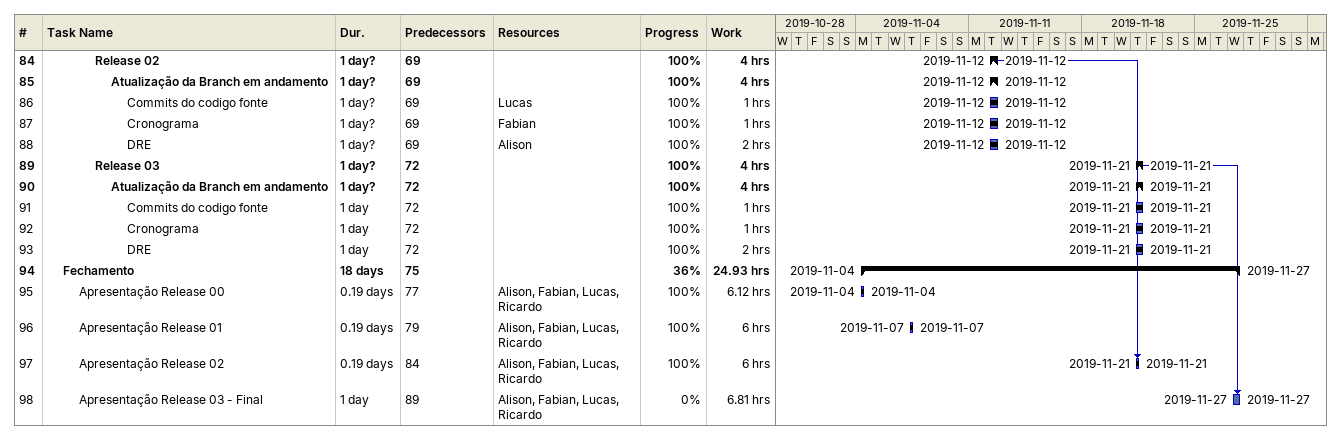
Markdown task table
| ID | Level | Task | Duration | Start | Finish | Predecessors | Resources | % complete | Work (h) |
|---|---|---|---|---|---|---|---|---|---|
| 84 | 4 | **Release 02** | 1d? | 2019-11-12 | 2019-11-12 | 69 |  | 100 | 4 |
| 85 | 5 | **Atualização da Branch em andamento** | 1d? | 2019-11-12 | 2019-11-12 | 69 |  | 100 | 4 |
| 86 | 6 | Commits do codigo fonte | 1d? | 2019-11-12 | 2019-11-12 | 69 | Lucas | 100 | 1 |
| 87 | 6 | Cronograma | 1d? | 2019-11-12 | 2019-11-12 | 69 | Fabian | 100 | 1 |
| 88 | 6 | DRE | 1d? | 2019-11-12 | 2019-11-12 | 69 | Alison | 100 | 2 |
| 89 | 4 | **Release 03** | 1d? | 2019-11-21 | 2019-11-21 | 72 |  | 100 | 4 |
| 90 | 5 | **Atualização da Branch em andamento** | 1d? | 2019-11-21 | 2019-11-21 | 72 |  | 100 | 4 |
| 91 | 6 | Commits do codigo fonte | 1d | 2019-11-21 | 2019-11-21 | 72 |  | 100 | 1 |
| 92 | 6 | Cronograma | 1d | 2019-11-21 | 2019-11-21 | 72 |  | 100 | 1 |
| 93 | 6 | DRE | 1d | 2019-11-21 | 2019-11-21 | 72 |  | 100 | 2 |
| 94 | 2 | **Fechamento** | 18d | 2019-11-04 | 2019-11-27 | 75 |  | 36 | 24.93 |
| 95 | 3 | Apresentação Release 00 | 0.19d | 2019-11-04 | 2019-11-04 | 77 | Alison, Fabian, Lucas, Ricardo | 100 | 6.12 |
| 96 | 3 | Apresentação Release 01 | 0.19d | 2019-11-07 | 2019-11-07 | 79 | Alison, Fabian, Lucas, Ricardo | 100 | 6 |
| 97 | 3 | Apresentação Release 02 | 0.19d | 2019-11-21 | 2019-11-21 | 84 | Alison, Fabian, Lucas, Ricardo | 100 | 6 |
| 98 | 3 | Apresentação Release 03 - Final | 1d | 2019-11-27 | 2019-11-27 | 89 | Alison, Fabian, Lucas, Ricardo | 0 | 6.81 |
